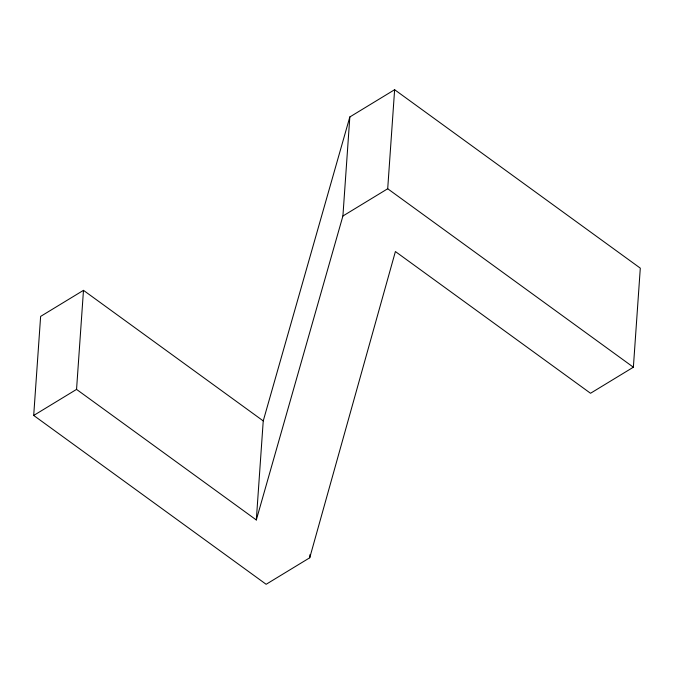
<?xml version="1.0" encoding="UTF-8"?>
<svg xmlns="http://www.w3.org/2000/svg" width="674" height="674" viewBox="0 0 674 674"><rect width="100%" height="100%" fill="white"/><g stroke="black" fill="none" stroke-linecap="round" stroke-linejoin="round"><path stroke-width="1.01" d="M263.239 420.913L349.831 116.956L394.627 89.709L640.3 268.151L633.375 367.204L590.525 393.271L395.402 251.545L309.728 557.786L266.146 584.291L33.7 415.454L40.625 316.409L83.475 290.342L263.239 420.913L256.314 519.966L76.55 389.395L83.475 290.342M309.728 557.786L309.939 554.66M256.314 519.966L342.906 216.009L349.831 116.956M342.906 216.009L387.702 188.754L394.627 89.709M33.7 415.454L76.55 389.395M387.702 188.754L633.375 367.204"/></g></svg>
